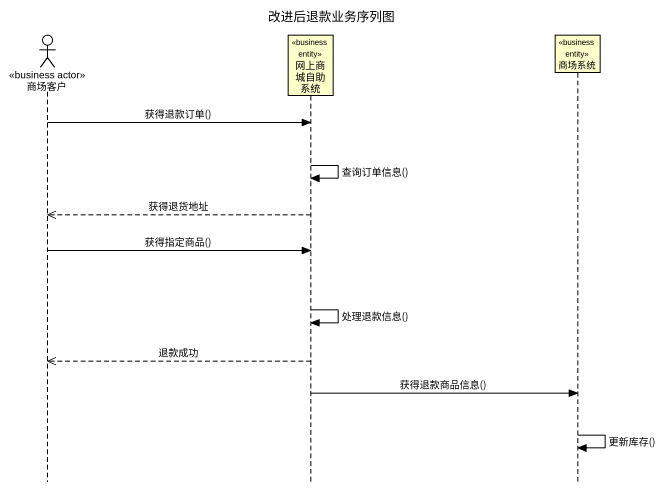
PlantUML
@startuml
title 改进后退款业务序列图
hide footbox
actor 商场客户 <<business actor>>
participant 网上商城自助系统 <<business entity>>
participant 商场系统 <<business entity>>

商场客户 -> 网上商城自助系统 : 获得退款订单()
网上商城自助系统 -> 网上商城自助系统 : 查询订单信息()
网上商城自助系统 -->> 商场客户 : 获得退货地址
商场客户 -> 网上商城自助系统 : 获得指定商品()
网上商城自助系统 -> 网上商城自助系统 : 处理退款信息()
网上商城自助系统 -->> 商场客户 : 退款成功
网上商城自助系统 -> 商场系统 : 获得退款商品信息()
商场系统 -> 商场系统 : 更新库存()
@enduml
